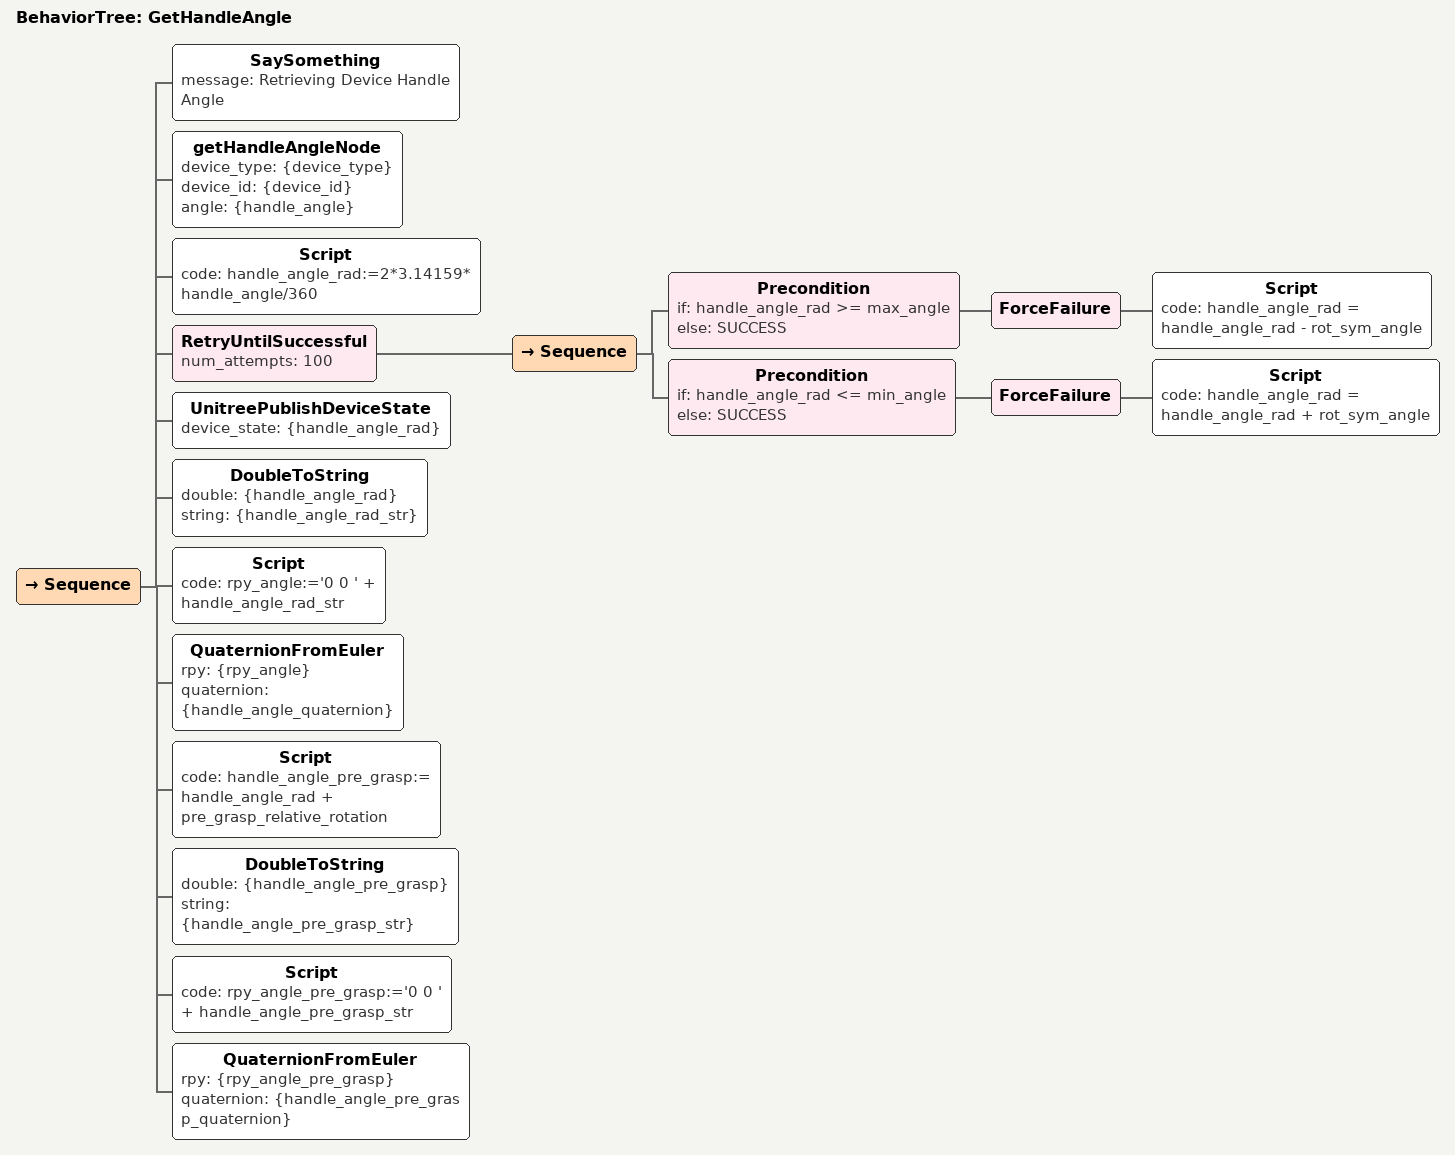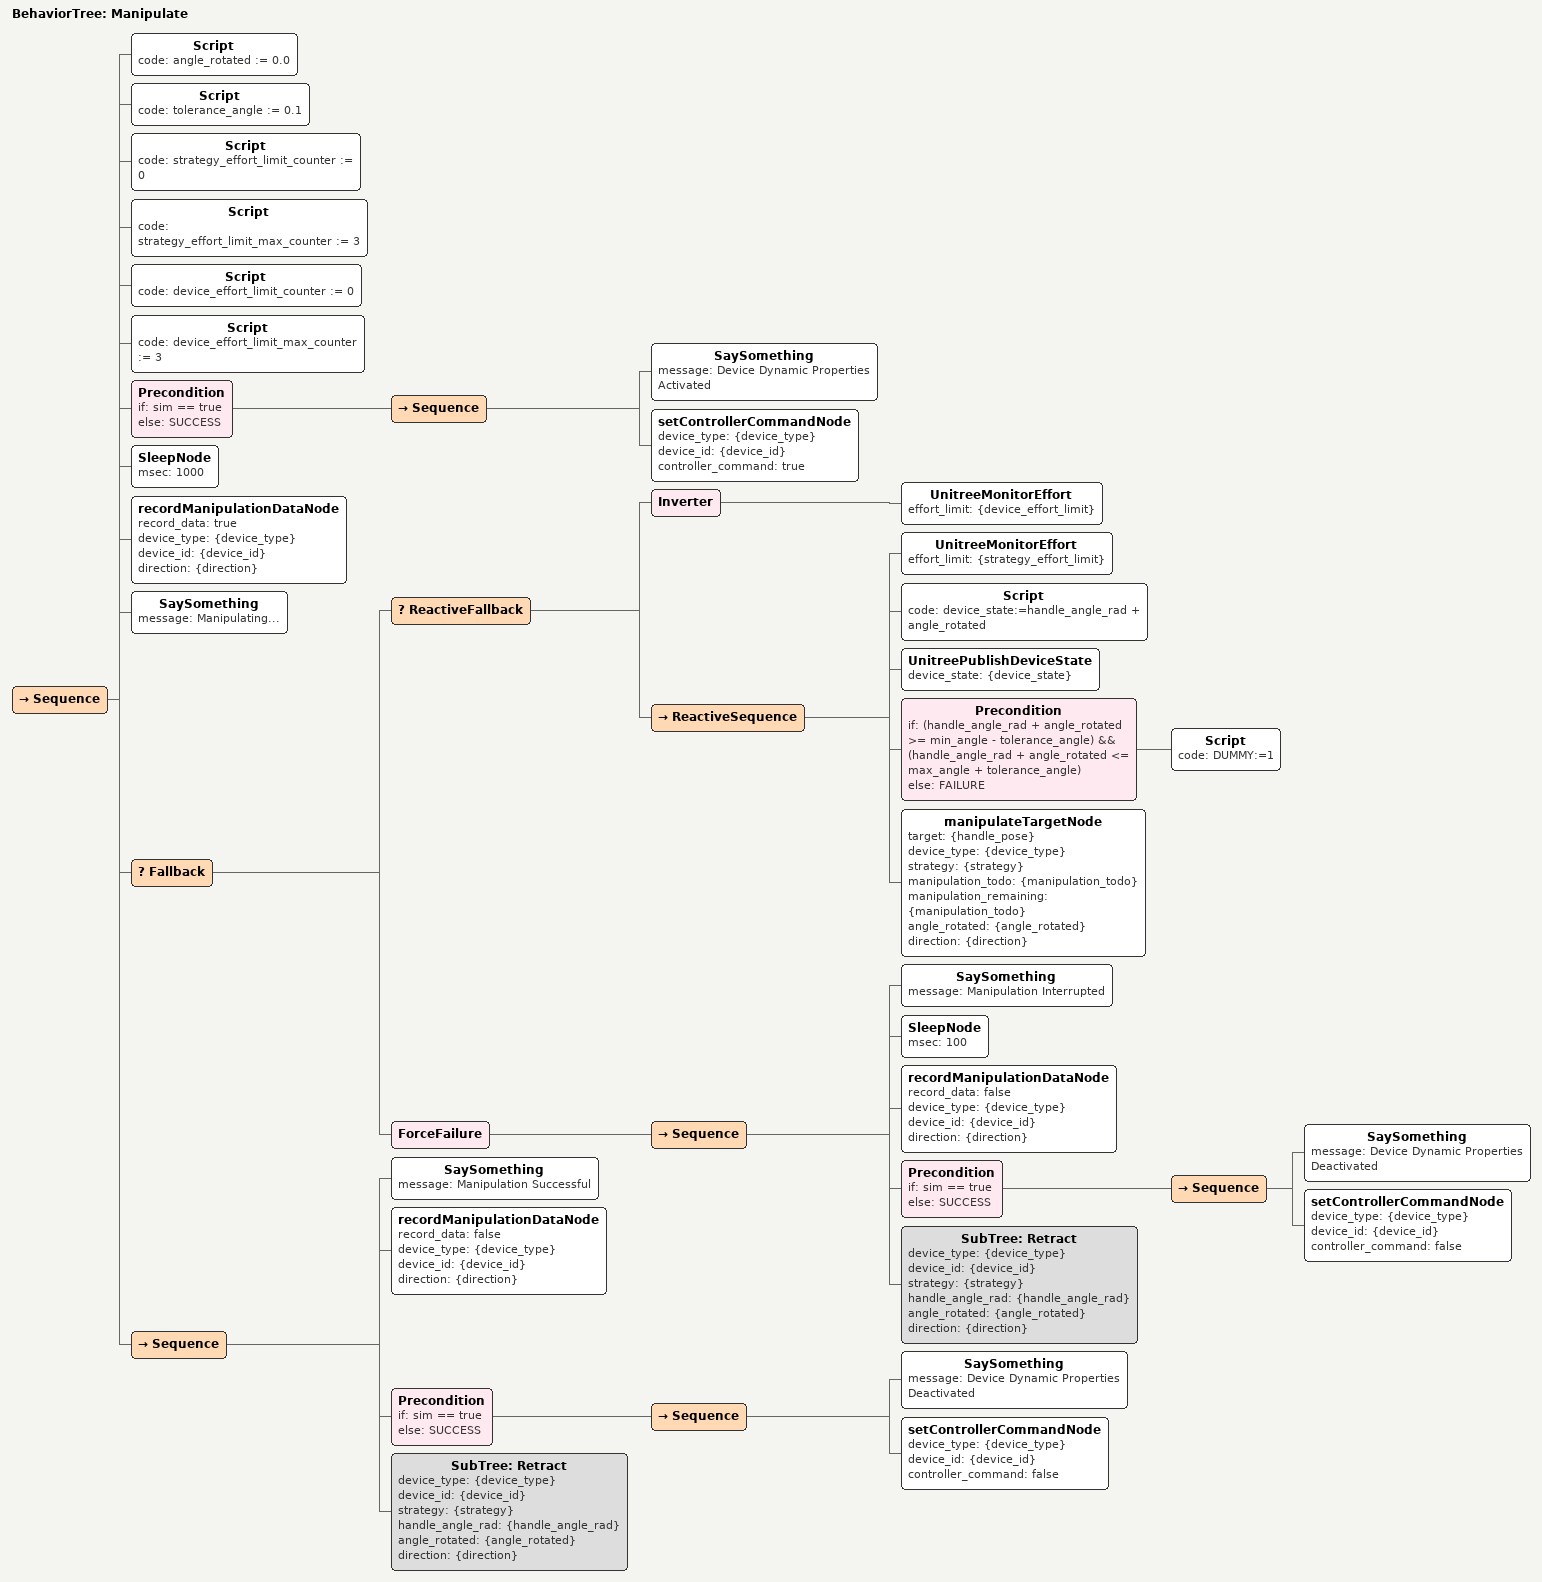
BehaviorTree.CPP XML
<BehaviorTree ID="GetHandleAngle">

    <Sequence>

        <!-- Call getHandleAngle Service -->
        <SaySomething message="Retrieving Device Handle Angle"/>
        <getHandleAngleNode device_type="{device_type}" device_id="{device_id}" angle="{handle_angle}"/>

        <!-- Convert to Radians -->
        <Script code="handle_angle_rad:=2*3.14159*handle_angle/360"/>

        <!-- Ensure Hangle Angle is within Max/Min Limits -->
        <RetryUntilSuccessful num_attempts="100">
            <Sequence>
                <Precondition if="handle_angle_rad >= max_angle" else="SUCCESS">
                    <ForceFailure>
                        <Script code="handle_angle_rad = handle_angle_rad - rot_sym_angle"/>
                    </ForceFailure>
                </Precondition>
                <Precondition if="handle_angle_rad &lt;= min_angle" else="SUCCESS">
                    <ForceFailure>
                        <Script code="handle_angle_rad = handle_angle_rad + rot_sym_angle"/>
                    </ForceFailure>
                </Precondition>
            </Sequence>
        </RetryUntilSuccessful>

        <!-- Update device state -->
        <UnitreePublishDeviceState device_state="{handle_angle_rad}"/>

        <DoubleToString double="{handle_angle_rad}" string="{handle_angle_rad_str}"/>
        <Script code="rpy_angle:='0 0 ' + handle_angle_rad_str"/>

        <!-- Get Quarternion of Handle Angle -->
        <QuaternionFromEuler rpy="{rpy_angle}" quaternion="{handle_angle_quaternion}"/>

        <Script code="handle_angle_pre_grasp:= handle_angle_rad + pre_grasp_relative_rotation"/>

        <!-- For pre-grasp -->
        <DoubleToString double="{handle_angle_pre_grasp}" string="{handle_angle_pre_grasp_str}"/>
        <Script code="rpy_angle_pre_grasp:='0 0 ' + handle_angle_pre_grasp_str"/>

        <!-- Get Quarternion of Handle Angle -->
        <QuaternionFromEuler rpy="{rpy_angle_pre_grasp}" quaternion="{handle_angle_pre_grasp_quaternion}"/>

    </Sequence>

</BehaviorTree>

<BehaviorTree ID="Manipulate">

    <Sequence>

        <!-- Initialise Angle Rotated and Tolerance -->
        <Script code="angle_rotated := 0.0"/>
        <Script code="tolerance_angle := 0.1"/>

        <!-- Initialise Counters -->
        <Script code="strategy_effort_limit_counter := 0"/>
        <Script code="strategy_effort_limit_max_counter := 3"/>

        <Script code="device_effort_limit_counter := 0"/>
        <Script code="device_effort_limit_max_counter := 3"/>

        <!-- SIM - Set Device Controller Command ON -->
        <Precondition if="sim == true" else="SUCCESS">
            <Sequence>
                <SaySomething message="Device Dynamic Properties Activated"/>
                <setControllerCommandNode device_type="{device_type}" device_id="{device_id}" controller_command="true"/>
            </Sequence>
        </Precondition>

        <SleepNode msec="1000"/>

        <!-- Start Manipulation Data Recorder -->
        <recordManipulationDataNode record_data="true" device_type="{device_type}" device_id="{device_id}" direction="{direction}"/>

        <SaySomething message="Manipulating..."/>

        <!-- Fallback with ForceFailure is used to allow an exit procedure for controlled retraction -->
        <Fallback>

            <ReactiveFallback>

                <!-- Check Whether Device is Tightened -->
                <!-- Increment counter if effort limit is exceeded, return failure when max_counter is met/exceeded -->
                <Inverter>

                    <UnitreeMonitorEffort effort_limit="{device_effort_limit}"/>

                </Inverter>

                <!-- Manipulate until Interrupt is Triggered -->
                <ReactiveSequence>

                    <!-- Check Whether Strategy effort limit is exceeded -->
                    <!-- Increment counter if effort limit is exceeded, return failure when max_counter is met/exceeded -->
                    <UnitreeMonitorEffort effort_limit="{strategy_effort_limit}"/>

                    <!-- Update device state -->
                    <Script code="device_state:=handle_angle_rad + angle_rotated"/>
                    <UnitreePublishDeviceState device_state="{device_state}"/>

                    <!-- Check Whether Max/Min Device Hangle Angle is Exceeded-->
                    <Precondition if="(handle_angle_rad + angle_rotated >= min_angle - tolerance_angle) &amp;&amp; (handle_angle_rad + angle_rotated &lt;= max_angle + tolerance_angle)" else="FAILURE">

                        <!-- Preconditions are decorators and thus require a node inside them... -->
                        <Script code="DUMMY:=1"/>

                    </Precondition>

                    <!-- Tick manipulateTarget Action -->
                    <manipulateTargetNode target="{handle_pose}" device_type="{device_type}" strategy="{strategy}" manipulation_todo="{manipulation_todo}" manipulation_remaining="{manipulation_todo}" angle_rotated="{angle_rotated}" direction="{direction}"/>

                </ReactiveSequence>

            </ReactiveFallback>

            <ForceFailure>

                <!-- Retract -->

                <Sequence>

                    <SaySomething message="Manipulation Interrupted"/>

                    <SleepNode msec="100"/>

                    <!-- Stop Manipulation Data Recorder -->
                    <recordManipulationDataNode record_data="false" device_type="{device_type}" device_id="{device_id}" direction="{direction}"/>

                    <!-- SIM - Set Device Controller Command OFF -->
                    <Precondition if="sim == true" else="SUCCESS">
                        <Sequence>
                            <SaySomething message="Device Dynamic Properties Deactivated"/>
                            <setControllerCommandNode device_type="{device_type}" device_id="{device_id}" controller_command="false"/>
                        </Sequence>
                    </Precondition>

                    <!-- Retract Arm -->
                    <SubTree ID="Retract" device_type="{device_type}" device_id="{device_id}" strategy="{strategy}" handle_angle_rad="{handle_angle_rad}" angle_rotated="{angle_rotated}" direction="{direction}"/>

                </Sequence>

            </ForceFailure>

        </Fallback>

        <!-- Retract -->

        <Sequence>

            <SaySomething message="Manipulation Successful"/>

            <!-- Stop Manipulation Data Recorder -->
            <recordManipulationDataNode record_data="false" device_type="{device_type}" device_id="{device_id}" direction="{direction}"/>

            <!-- SIM - Set Device Controller Command OFF -->
            <Precondition if="sim == true" else="SUCCESS">
                <Sequence>
                    <SaySomething message="Device Dynamic Properties Deactivated"/>
                    <setControllerCommandNode device_type="{device_type}" device_id="{device_id}" controller_command="false"/>
                </Sequence>
            </Precondition>

            <!-- Retract Arm -->
            <SubTree ID="Retract" device_type="{device_type}" device_id="{device_id}" strategy="{strategy}" handle_angle_rad="{handle_angle_rad}" angle_rotated="{angle_rotated}" direction="{direction}"/>

        </Sequence>

    </Sequence>

</BehaviorTree>
